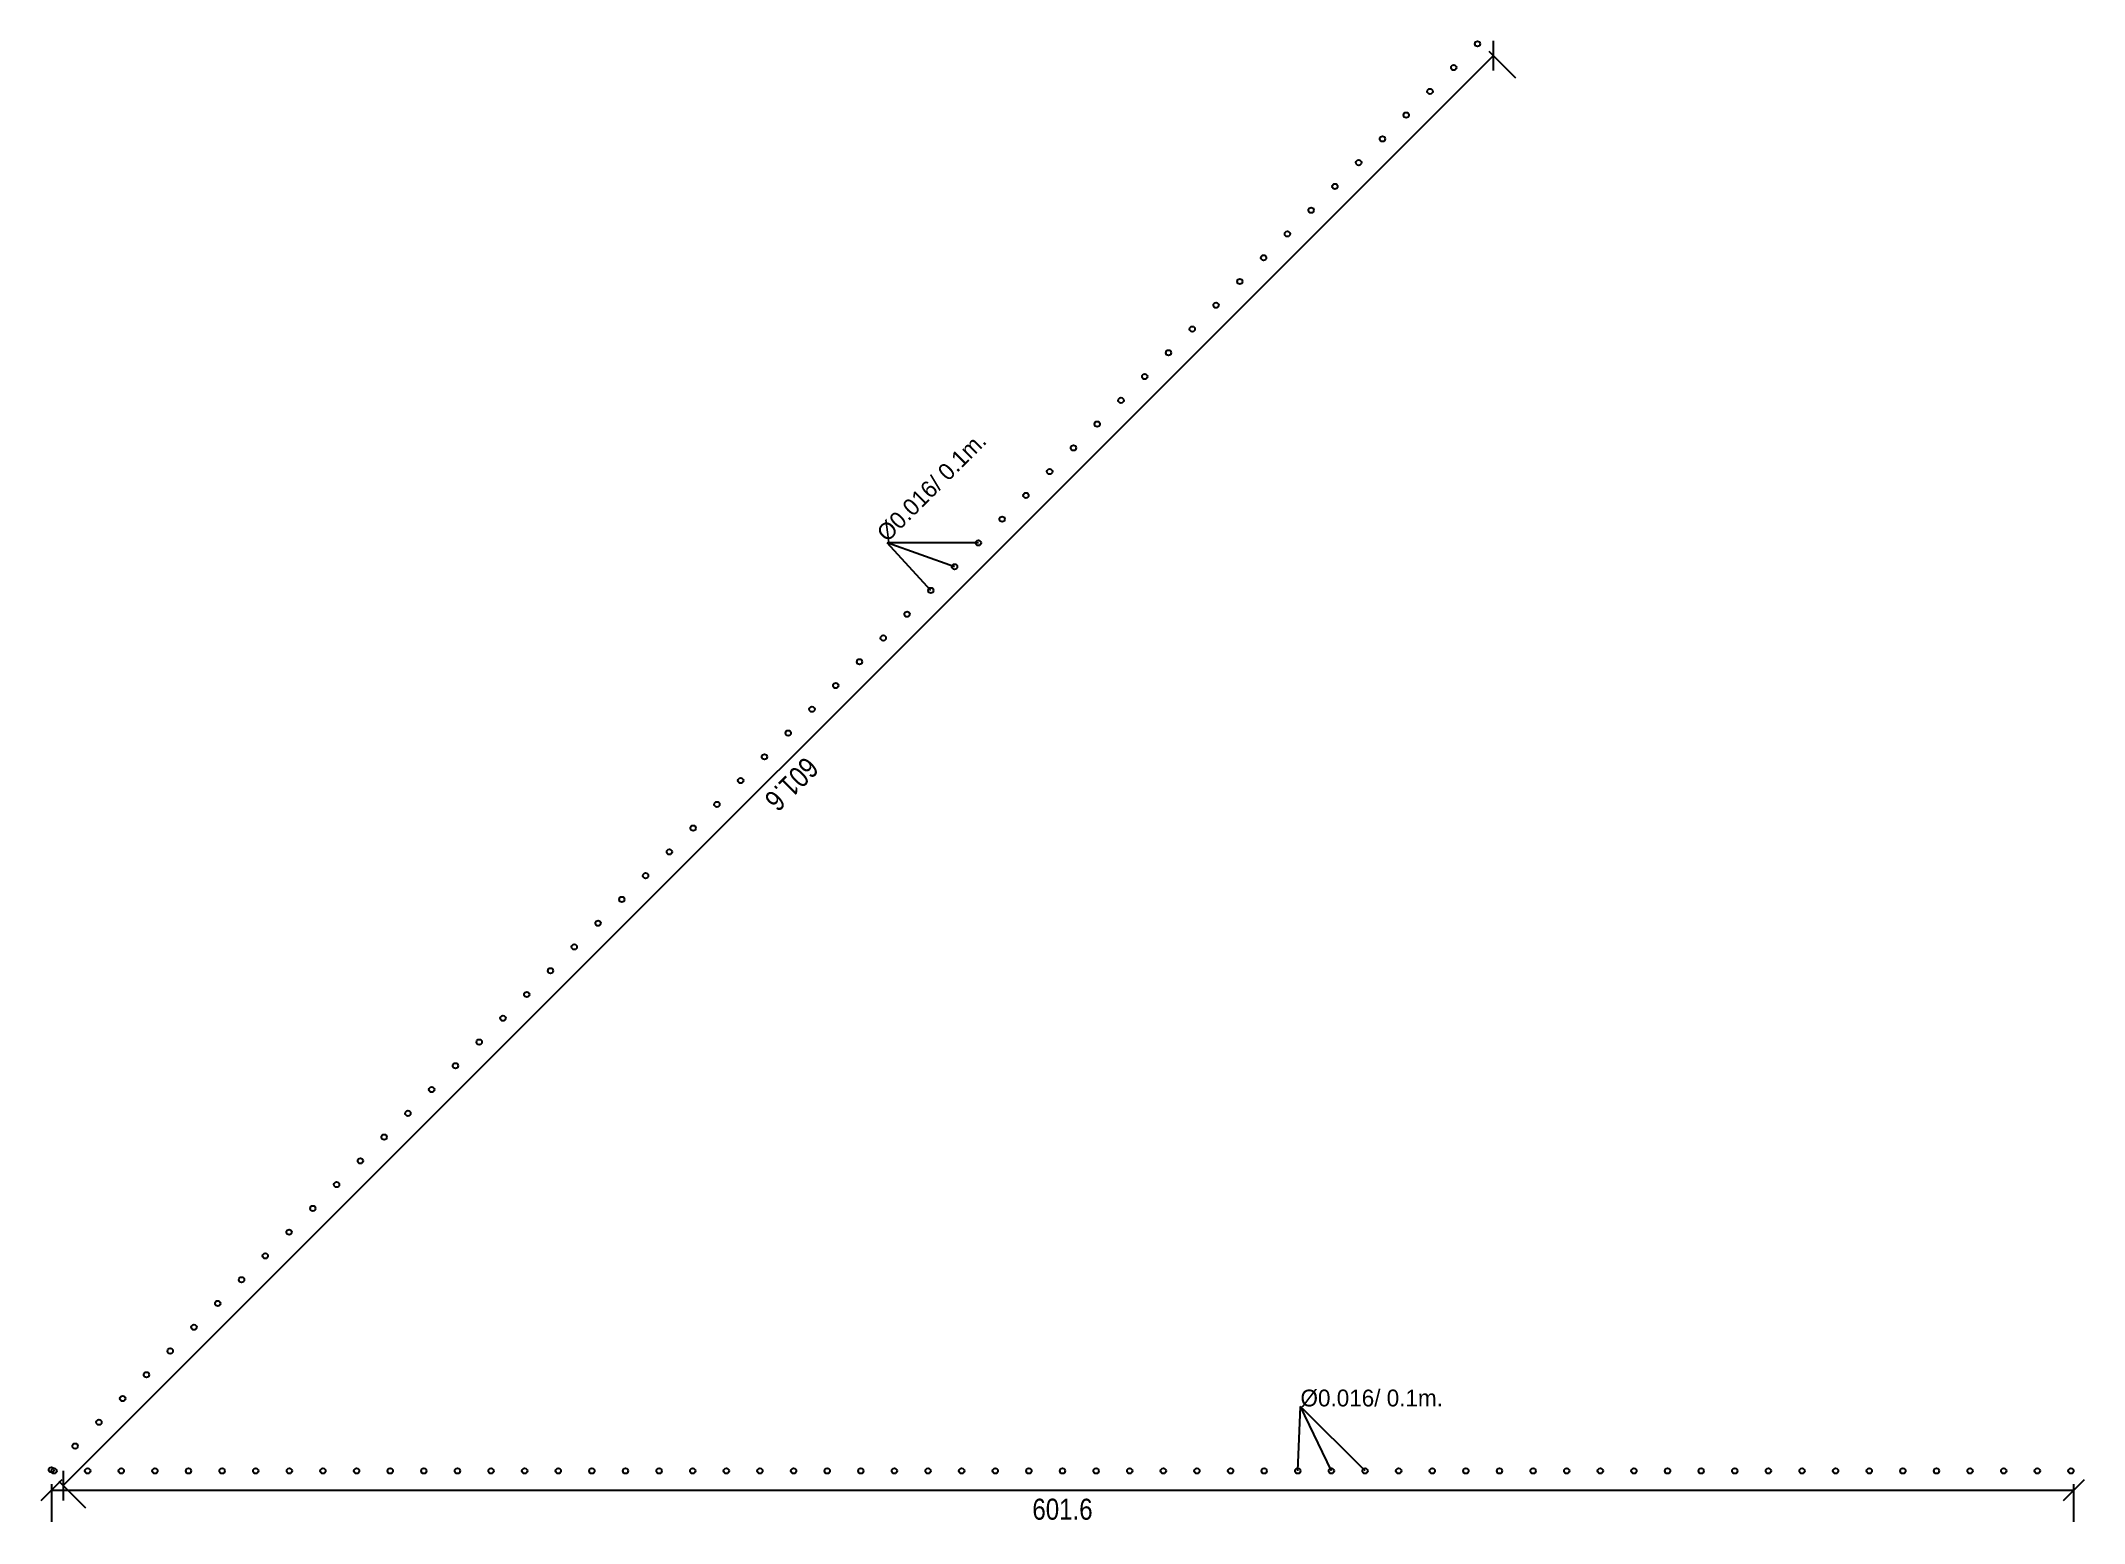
# Model space of a CAD drawing. Header units: metres. Extents: x 10.07 to 16.15, y 9.95 to 14.36.
import ezdxf

# ---------------------------------------------------------------- set-up
doc = ezdxf.new("R2010")
doc.units = ezdxf.units.M
doc.styles.add('OpenSansCondensed-Light', font='OpenSansCondensed-Light.ttf')
doc.dimstyles.new('EZ_M_25_H25_CM', dxfattribs={"dimtxt": 0.0625, "dimasz": 0.0625, "dimexe": 0.09375, "dimexo": 0.03125, "dimgap": 0.025, "dimtad": 1, "dimlfac": 100, "dimzin": 12, "dimdsep": 46, "dimtxsty": 'OpenSansCondensed-Light', "dimtsz": 0.03125, "dimcen": 2.5, "dimazin": 3, "dimtfac": 0.5, "dimtmove": 2, "dimatfit": 3})

# ---------------------------------------------------------------- blocks, each defined once
blk = doc.blocks.new('_OBLIQUE')
at = {"color": 0, "linetype": 'BYBLOCK'}
blk.add_line((-0.5, -0.5), (0.5, 0.5), dxfattribs=at)
blk = doc.blocks.new('*D2')
for p, q in [((10.1, 10.06875), (10.1, 9.95625)), ((16.116, 10.05), (10.1, 10.05)), ((16.116, 10.06875), (16.116, 9.95625))]:
    blk.add_line(p, q)
at = {"layer": 'Defpoints'}
for p in [(10.1, 10.1), (16.116, 10.1), (16.116, 10.05)]:
    blk.add_point(p, dxfattribs=at)
at = {"xscale": 0.0625, "yscale": 0.0625, "rotation": 180}
for p in [(10.1, 10.05), (16.116, 10.05)]:
    blk.add_blockref('_OBLIQUE', p, dxfattribs=at)
at = {"insert": (13.108, 9.99375), "char_height": 0.0625, "attachment_point": 5, "style": 'OpenSansCondensed-Light'}
blk.add_mtext('601.6', dxfattribs=at)

msp = doc.modelspace()

# ---------------------------------------------------------------- linework, layer by layer
for p, q in [((12.85772, 12.86903), (12.58619, 12.86903)), ((12.78701, 12.79832), (12.58619, 12.86903)), ((12.7163, 12.72761), (12.58619, 12.86903)), ((13.808, 10.108), (13.816, 10.3)), ((14.008, 10.108), (13.816, 10.3)), ((13.908, 10.108), (13.816, 10.3))]:
    msp.add_line(p, q)
for centre in [(14.34264, 14.35395), (14.27193, 14.28324), (14.20122, 14.21253), (14.13051, 14.14182), (14.0598, 14.07111), (13.98909, 14.0004), (13.91838, 13.92969), (13.84767, 13.85898), (13.77696, 13.78827), (13.70624, 13.71756), (13.63553, 13.64685), (13.56482, 13.57614), (13.49411, 13.50543), (13.4234, 13.43472), (13.35269, 13.364), (13.28198, 13.29329), (13.21127, 13.22258), (13.14056, 13.15187), (13.06985, 13.08116), (12.99914, 13.01045), (12.92843, 12.93974), (12.85772, 12.86903), (12.78701, 12.79832), (12.7163, 12.72761), (12.64558, 12.6569), (12.57487, 12.58619), (12.50416, 12.51548), (12.43345, 12.44477), (12.36274, 12.37406), (12.29203, 12.30334), (12.22132, 12.23263), (12.15061, 12.16192), (12.0799, 12.09121), (12.00919, 12.0205), (11.93848, 11.94979), (11.86777, 11.87908), (11.79706, 11.80837), (11.72635, 11.73766), (11.65563, 11.66695), (11.58492, 11.59624), (11.51421, 11.52553), (11.4435, 11.45482), (11.37279, 11.38411), (11.30208, 11.3134), (11.23137, 11.24268), (11.16066, 11.17197), (11.08995, 11.10126), (11.01924, 11.03055), (10.94853, 10.95984), (10.87782, 10.88913), (10.80711, 10.81842), (10.7364, 10.74771), (10.66569, 10.677), (10.59497, 10.60629), (10.52426, 10.53558), (10.45355, 10.46487), (10.38284, 10.39416), (10.31213, 10.32345), (10.24142, 10.25274), (10.17071, 10.18202), (10.1, 10.11131), (10.108, 10.108), (10.208, 10.108), (10.308, 10.108), (10.408, 10.108), (10.508, 10.108), (10.608, 10.108), (10.708, 10.108), (10.808, 10.108), (10.908, 10.108), (11.008, 10.108), (11.108, 10.108), (11.208, 10.108), (11.308, 10.108), (11.408, 10.108), (11.508, 10.108), (11.608, 10.108), (11.708, 10.108), (11.808, 10.108), (11.908, 10.108), (12.008, 10.108), (12.108, 10.108), (12.208, 10.108), (12.308, 10.108), (12.408, 10.108), (12.508, 10.108), (12.608, 10.108), (12.708, 10.108), (12.808, 10.108), (12.908, 10.108), (13.008, 10.108), (13.108, 10.108), (13.208, 10.108), (13.308, 10.108), (13.408, 10.108), (13.508, 10.108), (13.608, 10.108), (13.708, 10.108), (13.808, 10.108), (13.908, 10.108), (14.008, 10.108), (14.108, 10.108), (14.208, 10.108), (14.308, 10.108), (14.408, 10.108), (14.508, 10.108), (14.608, 10.108), (14.708, 10.108), (14.808, 10.108), (14.908, 10.108), (15.008, 10.108), (15.108, 10.108), (15.208, 10.108), (15.308, 10.108), (15.408, 10.108), (15.508, 10.108), (15.608, 10.108), (15.708, 10.108), (15.808, 10.108), (15.908, 10.108), (16.008, 10.108), (16.108, 10.108)]:
    msp.add_circle(centre, 0.008)

# ---------------------------------------------------------------- texts
msp.add_text('Ø0.016/ 0.1m.', height=0.05, rotation=45).set_placement((12.58619, 12.86903))
msp.add_text('Ø0.016/ 0.1m.', height=0.05).set_placement((13.816, 10.3))

# ---------------------------------------------------------------- dimensions: what is measured, and where the dimension line sits
msp.add_linear_dim(base=(14.38931, 14.3186), p1=(14.35395, 14.35395), p2=(10.1, 10.1), angle=225, text_rotation=-135, dimstyle='EZ_M_25_H25_CM').render()
dim = msp.add_linear_dim(base=(16.116, 10.05), p1=(16.116, 10.1), p2=(10.1, 10.1), angle=180, dimstyle='EZ_M_25_H25_CM')
dim.commit()
dim.dimension.update_dxf_attribs({"geometry": '*D2', "text_midpoint": (13.108, 9.99375)})

doc.saveas('drawing.dxf')
